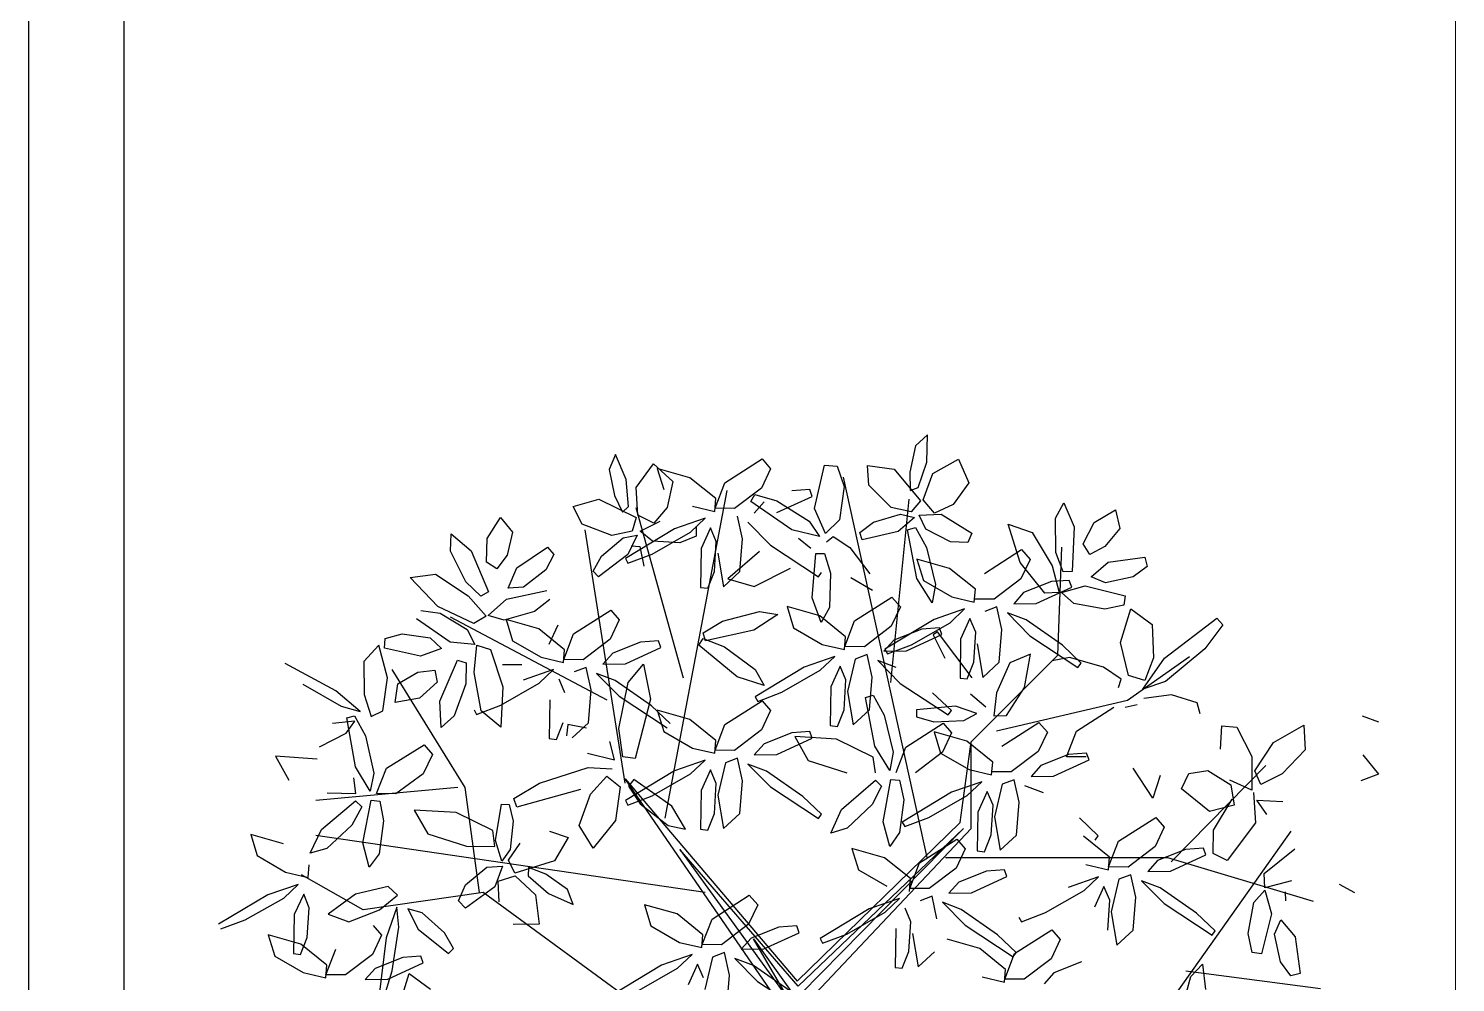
# Model space of a CAD drawing. Header units: inches. Extents: x 20.1 to 40.1, y 20 to 50.
# Drawn here: x 20.107 to 23.107, y 29.937 to 31.942 of the extents above; entities that cross this region are included whole.
import ezdxf

# ---------------------------------------------------------------- set-up
doc = ezdxf.new("R2010")
doc.units = ezdxf.units.IN
doc.header["$LTSCALE"] = 0.85
doc.header["$MEASUREMENT"] = 0

msp = doc.modelspace()

# ---------------------------------------------------------------- linework, layer by layer
at = {"lineweight": 30}
for p, q in [((20.1074, 32.0283), (20.1074, 20.0283)), ((20.3074, 32.0283), (20.3074, 20.2283))]:
    msp.add_line(p, q, dxfattribs=at)
at = {"lineweight": 9}
msp.add_line((23.1074, 28.3283), (23.1074, 32.0283), dxfattribs=at)
at = {"color": 62}
for p, q in [((21.9972, 31.0879), (21.9722, 31.0648)), ((21.996, 31.0307), (21.9972, 31.0879)), ((21.9722, 31.0648), (21.9604, 31.0099)), ((21.6499, 31.0375), (21.6676, 31.017)), ((21.7597, 30.9336), (21.7805, 31.0242)), ((21.7805, 31.0242), (21.8075, 31.022)), ((21.8075, 31.022), (21.8224, 30.9795)), ((21.8737, 30.9824), (21.8712, 31.024)), ((21.8712, 31.024), (21.927, 31.0162)), ((21.9778, 30.9772), (21.996, 31.0307)), ((22.0086, 31.0067), (22.0624, 31.0371)), ((22.0624, 31.0371), (22.0841, 30.9873)), ((21.6676, 31.017), (21.6484, 30.9764)), ((21.927, 31.0162), (21.9828, 30.9492)), ((21.9604, 31.0099), (21.961, 30.9711)), ((21.9885, 30.9519), (22.0086, 31.0067)), ((21.6346, 30.963), (21.6805, 30.9496)), ((21.7501, 30.973), (21.7124, 30.9704)), ((21.7551, 30.9588), (21.7501, 30.973)), ((21.8224, 30.9795), (21.8121, 30.9092)), ((21.9209, 30.9357), (21.8737, 30.9824)), ((21.961, 30.9711), (21.9778, 30.9772)), ((22.0841, 30.9873), (22.0513, 30.9417)), ((21.7118, 30.8888), (21.6261, 30.9482)), ((21.6805, 30.9496), (21.7485, 30.9069)), ((21.6807, 30.9246), (21.7551, 30.9588)), ((21.7826, 30.8807), (21.7597, 30.9336)), ((21.9633, 30.9262), (21.9209, 30.9357)), ((21.9828, 30.9492), (21.9633, 30.9262)), ((22.0123, 30.9232), (21.9885, 30.9519)), ((22.0513, 30.9417), (22.0123, 30.9232)), ((22.2667, 30.9131), (22.2841, 30.9454)), ((22.2841, 30.9454), (22.3059, 30.8948)), ((22.3478, 30.9036), (22.3925, 30.9304)), ((22.3925, 30.9304), (22.4015, 30.8914)), ((21.6199, 30.9045), (21.6674, 30.8564)), ((21.7485, 30.9069), (21.7701, 30.8747)), ((21.8121, 30.9092), (21.7826, 30.8807)), ((21.8548, 30.8829), (21.8838, 30.9043)), ((21.8838, 30.9043), (21.9407, 30.9212)), ((21.9703, 30.9144), (21.9354, 30.8853)), ((21.9407, 30.9212), (21.9703, 30.9144)), ((21.9795, 30.9194), (22.0261, 30.9217)), ((21.994, 30.8899), (21.9795, 30.9194)), ((22.0261, 30.9217), (22.0908, 30.8815)), ((22.1923, 30.8201), (22.1668, 30.9006)), ((22.1668, 30.9006), (22.2174, 30.8832)), ((22.2674, 30.8409), (22.2667, 30.9131)), ((22.3248, 30.8589), (22.3478, 30.9036)), ((21.7701, 30.8747), (21.7118, 30.8888)), ((21.7523, 30.8496), (21.7258, 30.8701)), ((21.785, 30.863), (21.7988, 30.8745)), ((21.7988, 30.8745), (21.834, 30.8512)), ((21.8601, 30.8677), (21.8548, 30.8829)), ((21.9354, 30.8853), (21.8601, 30.8677)), ((21.9556, 30.8887), (21.9721, 30.8933)), ((21.9752, 30.7863), (21.9556, 30.8887)), ((21.9721, 30.8933), (21.9955, 30.8515)), ((22.0456, 30.863), (21.994, 30.8899)), ((22.0908, 30.8815), (22.0822, 30.8622)), ((22.2174, 30.8832), (22.2594, 30.8125)), ((22.3059, 30.8948), (22.3014, 30.8009)), ((22.4015, 30.8914), (22.3703, 30.8535)), ((21.6674, 30.8564), (21.7683, 30.79)), ((21.834, 30.8512), (21.8764, 30.7957)), ((21.9955, 30.8515), (22.014, 30.7735)), ((22.0822, 30.8622), (22.0456, 30.863)), ((22.117, 30.7968), (22.1953, 30.8469)), ((22.1953, 30.8469), (22.213, 30.8264)), ((22.2824, 30.7999), (22.2674, 30.8409)), ((22.3384, 30.837), (22.3248, 30.8589)), ((22.3703, 30.8535), (22.3384, 30.837)), ((21.7551, 30.7453), (21.7629, 30.8389)), ((21.7629, 30.8389), (21.781, 30.8391)), ((21.781, 30.8391), (21.7936, 30.7975)), ((22.0434, 30.8075), (21.9748, 30.8269)), ((21.9748, 30.8269), (21.9886, 30.7823)), ((22.213, 30.8264), (22.1939, 30.7857)), ((22.3414, 30.79), (22.3772, 30.8205)), ((22.3772, 30.8205), (22.454, 30.831)), ((22.4593, 30.8116), (22.4296, 30.7896)), ((22.454, 30.831), (22.4593, 30.8116)), ((21.6331, 30.7695), (21.7091, 30.8081)), ((21.7683, 30.79), (21.7748, 30.799)), ((21.7936, 30.7975), (21.7915, 30.7254)), ((21.8819, 30.7609), (21.836, 30.7878)), ((22.0069, 30.7353), (21.9752, 30.7863)), ((21.9886, 30.7823), (22.0485, 30.7477)), ((22.3014, 30.8009), (22.2824, 30.7999)), ((22.014, 30.7735), (22.0069, 30.7353)), ((21.7707, 30.7076), (21.702, 30.7271)), ((21.702, 30.7271), (21.7159, 30.6825)), ((21.7738, 30.6938), (21.7551, 30.7453)), ((21.7915, 30.7254), (21.7738, 30.6938)), ((21.8442, 30.697), (21.9226, 30.747)), ((21.9403, 30.7265), (21.9212, 30.6859)), ((21.9226, 30.747), (21.9403, 30.7265)), ((22.075, 30.7222), (22.0111, 30.7)), ((22.0447, 30.6932), (22.075, 30.7222)), ((21.6825, 30.7109), (21.6325, 30.6778)), ((21.6442, 30.717), (21.6825, 30.7109)), ((21.8253, 30.6638), (21.7707, 30.7076)), ((21.8235, 30.6432), (21.8442, 30.697)), ((22.0111, 30.7), (21.9078, 30.6375)), ((21.9639, 30.6471), (22.0447, 30.6932)), ((21.7159, 30.6825), (21.7758, 30.6478)), ((21.8231, 30.6368), (21.8253, 30.6638)), ((21.9212, 30.6859), (21.8646, 30.6429)), ((21.9851, 30.6799), (21.9267, 30.6566)), ((21.9534, 30.6341), (22.0278, 30.6683)), ((22.0228, 30.6825), (21.9851, 30.6799)), ((22.0182, 30.6739), (22.0091, 30.6676)), ((22.0091, 30.6676), (22.0337, 30.6191)), ((22.0278, 30.6683), (22.0228, 30.6825)), ((21.7758, 30.6478), (21.8231, 30.6368)), ((21.8646, 30.6429), (21.8235, 30.6432)), ((21.9267, 30.6566), (21.9059, 30.6333)), ((21.9059, 30.6333), (21.9534, 30.6341)), ((21.9078, 30.6375), (21.913, 30.6278)), ((21.913, 30.6278), (21.9639, 30.6471)), ((22.0669, 30.6586), (22.0658, 30.5768)), ((21.7384, 30.6001), (21.6351, 30.5376)), ((21.8023, 30.6223), (21.7384, 30.6001)), ((21.772, 30.5933), (21.8023, 30.6223)), ((21.8139, 30.602), (21.7942, 30.5588)), ((21.826, 30.5733), (21.8139, 30.602)), ((21.8453, 30.617), (21.8292, 30.5489)), ((21.8705, 30.6267), (21.8453, 30.617)), ((21.881, 30.5792), (21.8705, 30.6267)), ((21.9318, 30.5992), (21.8926, 30.614)), ((21.8926, 30.614), (21.9401, 30.5659)), ((21.6912, 30.5472), (21.772, 30.5933)), ((21.8219, 30.5105), (21.826, 30.5733)), ((21.8755, 30.5102), (21.881, 30.5792)), ((22.0658, 30.5768), (22.0807, 30.5752)), ((21.6403, 30.528), (21.6912, 30.5472)), ((21.7942, 30.5588), (21.793, 30.477)), ((21.8292, 30.5489), (21.8412, 30.4785)), ((21.8668, 30.5363), (21.8832, 30.5408)), ((21.8832, 30.5408), (21.9066, 30.499)), ((21.9401, 30.5659), (22.041, 30.4995)), ((22.0475, 30.5085), (22.0082, 30.5461)), ((21.6499, 30.5291), (21.6676, 30.5087)), ((21.808, 30.4754), (21.8219, 30.5105)), ((21.8412, 30.4785), (21.8755, 30.5102)), ((21.8863, 30.4338), (21.8668, 30.5363)), ((22.056, 30.5179), (21.9745, 30.5104)), ((21.9745, 30.5104), (21.9745, 30.4953)), ((21.6676, 30.5087), (21.6484, 30.468)), ((21.9066, 30.499), (21.9252, 30.421)), ((21.9519, 30.4321), (22.0303, 30.4822)), ((21.9745, 30.4953), (22.0109, 30.4852)), ((22.0109, 30.4852), (22.0737, 30.4877)), ((22.0303, 30.4822), (22.048, 30.4617)), ((22.041, 30.4995), (22.0475, 30.5085)), ((21.7124, 30.462), (21.654, 30.4387)), ((21.6807, 30.4162), (21.7551, 30.4504)), ((21.7501, 30.4646), (21.7124, 30.462)), ((21.806, 30.4489), (21.7181, 30.454)), ((21.7181, 30.454), (21.7466, 30.4038)), ((21.7551, 30.4504), (21.7501, 30.4646)), ((21.793, 30.477), (21.808, 30.4754)), ((22.0798, 30.4444), (22.0111, 30.4638)), ((22.0111, 30.4638), (22.0249, 30.4192)), ((22.048, 30.4617), (22.0288, 30.4211)), ((21.8833, 30.4107), (21.806, 30.4489)), ((21.9181, 30.3829), (21.8863, 30.4338)), ((21.9252, 30.421), (21.9181, 30.3829)), ((21.9312, 30.3784), (21.9519, 30.4321)), ((22.0288, 30.4211), (21.9722, 30.3781)), ((21.6332, 30.4155), (21.6807, 30.4162)), ((21.7466, 30.4038), (21.8279, 30.3781)), ((21.8878, 30.3775), (21.8833, 30.4107)), ((21.8167, 30.3011), (21.8879, 30.3624)), ((21.8879, 30.3624), (21.9009, 30.3499)), ((21.9042, 30.2746), (21.9205, 30.3641)), ((21.9205, 30.3641), (21.9385, 30.3626)), ((21.9385, 30.3626), (21.9473, 30.3213)), ((21.5215, 30.3409), (21.5203, 30.2591)), ((21.5565, 30.331), (21.5685, 30.2606)), ((21.6674, 30.3481), (21.7683, 30.2817)), ((21.9009, 30.3499), (21.8808, 30.3113)), ((22.0475, 30.3369), (21.9441, 30.2744)), ((22.0003, 30.284), (22.0811, 30.3301)), ((21.794, 30.2512), (21.8167, 30.3011)), ((21.8808, 30.3113), (21.8287, 30.2614)), ((21.9473, 30.3213), (21.9386, 30.2521)), ((21.5353, 30.2575), (21.5492, 30.2926)), ((21.5685, 30.2606), (21.6028, 30.2923)), ((21.7683, 30.2817), (21.7748, 30.2906)), ((21.9181, 30.2233), (21.9042, 30.2746)), ((21.9441, 30.2744), (21.9494, 30.2647)), ((21.9494, 30.2647), (22.0003, 30.284)), ((21.5203, 30.2591), (21.5353, 30.2575)), ((21.8287, 30.2614), (21.794, 30.2512)), ((21.9386, 30.2521), (21.9181, 30.2233)), ((21.9071, 30.1993), (21.8384, 30.2187)), ((21.8384, 30.2187), (21.8522, 30.1741)), ((21.9806, 30.1886), (22.0589, 30.2387)), ((22.0767, 30.2182), (22.0575, 30.1775)), ((22.0589, 30.2387), (22.0767, 30.2182)), ((21.9617, 30.1554), (21.9071, 30.1993)), ((21.9599, 30.1348), (21.9806, 30.1886)), ((21.8522, 30.1741), (21.9121, 30.1395)), ((21.9595, 30.1285), (21.9617, 30.1554)), ((22.0575, 30.1775), (22.0009, 30.1345)), ((21.5443, 30.0706), (21.6226, 30.1206)), ((21.6226, 30.1206), (21.6403, 30.1002)), ((22.0009, 30.1345), (21.9599, 30.1348)), ((22.063, 30.1483), (22.0423, 30.125)), ((21.6403, 30.1002), (21.6212, 30.0595)), ((21.8747, 30.0918), (21.7714, 30.0293)), ((21.9386, 30.114), (21.8747, 30.0918)), ((21.9084, 30.085), (21.9386, 30.114)), ((21.9624, 30.0649), (21.9503, 30.0937)), ((22.0069, 30.1183), (21.9816, 30.1086)), ((22.0173, 30.0708), (22.0069, 30.1183)), ((22.0681, 30.0909), (22.0289, 30.1057)), ((22.0289, 30.1057), (22.0765, 30.0576)), ((21.5253, 30.0374), (21.4707, 30.0813)), ((21.5235, 30.0168), (21.5443, 30.0706)), ((21.8276, 30.0389), (21.9084, 30.085)), ((21.5232, 30.0104), (21.5253, 30.0374)), ((21.6212, 30.0595), (21.5646, 30.0165)), ((21.6267, 30.0302), (21.6059, 30.0069)), ((21.6851, 30.0535), (21.6267, 30.0302)), ((21.6535, 30.0077), (21.7278, 30.0419)), ((21.7228, 30.0561), (21.6851, 30.0535)), ((21.7278, 30.0419), (21.7228, 30.0561)), ((21.7767, 30.0196), (21.8276, 30.0389)), ((21.4758, 30.0215), (21.5232, 30.0104)), ((21.5646, 30.0165), (21.5235, 30.0168)), ((21.5706, 30.0003), (21.5453, 29.9906)), ((21.581, 29.9528), (21.5706, 30.0003)), ((21.6059, 30.0069), (21.6535, 30.0077)), ((21.7714, 30.0293), (21.7767, 30.0196)), ((21.5023, 29.996), (21.4384, 29.9737)), ((21.472, 29.967), (21.5023, 29.996)), ((21.514, 29.9756), (21.4942, 29.9324)), ((21.5261, 29.9469), (21.514, 29.9756)), ((21.5453, 29.9906), (21.5292, 29.9225)), ((21.6318, 29.9728), (21.5926, 29.9877)), ((21.5926, 29.9877), (21.6402, 29.9396)), ((21.7082, 29.9197), (21.6318, 29.9728)), ((21.5755, 29.8838), (21.581, 29.9528)), ((21.6402, 29.9396), (21.741, 29.8732))]:
    msp.add_line(p, q, dxfattribs=at)
at = {"color": 60}
for p, q in [((21.3413, 31.0468), (21.3278, 31.0155)), ((21.3635, 30.9941), (21.3413, 31.0468)), ((21.3848, 30.9773), (21.4215, 31.027)), ((21.4215, 31.027), (21.4616, 30.9902)), ((21.5715, 30.9874), (21.6499, 31.0375)), ((21.3278, 31.0155), (21.3394, 30.9606)), ((21.3686, 30.9378), (21.3635, 30.9941)), ((21.498, 30.9981), (21.4293, 31.0176)), ((21.4293, 31.0176), (21.4432, 30.973)), ((21.4616, 30.9902), (21.4502, 30.9353)), ((21.5526, 30.9543), (21.498, 30.9981)), ((21.3394, 30.9606), (21.3558, 30.9255)), ((21.3887, 30.9191), (21.3848, 30.9773)), ((21.5508, 30.9337), (21.5715, 30.9874)), ((21.6484, 30.9764), (21.5919, 30.9334)), ((21.6261, 30.9482), (21.6346, 30.963)), ((21.2522, 30.9373), (21.3063, 30.9528)), ((21.2714, 30.9003), (21.2522, 30.9373)), ((21.3063, 30.9528), (21.3846, 30.9143)), ((21.3558, 30.9255), (21.3686, 30.9378)), ((21.4502, 30.9353), (21.4221, 30.9025)), ((21.5031, 30.9383), (21.5504, 30.9273)), ((21.5504, 30.9273), (21.5526, 30.9543)), ((21.5919, 30.9334), (21.5508, 30.9337)), ((21.654, 30.9471), (21.6332, 30.9238)), ((21.0714, 30.8706), (21.0999, 30.9143)), ((21.0999, 30.9143), (21.125, 30.8833)), ((21.3336, 30.8768), (21.2714, 30.9003)), ((21.3846, 30.9143), (21.3761, 30.8854)), ((21.4221, 30.9025), (21.3887, 30.9191)), ((21.3936, 30.8857), (21.4353, 30.9068)), ((21.5296, 30.9128), (21.4657, 30.8906)), ((21.4993, 30.8838), (21.5296, 30.9128)), ((21.6083, 30.8697), (21.5978, 30.9171)), ((20.9944, 30.8437), (20.9958, 30.8803)), ((20.9958, 30.8803), (21.0376, 30.8444)), ((21.0703, 30.8204), (21.0714, 30.8706)), ((21.125, 30.8833), (21.1136, 30.8355)), ((21.3123, 30.833), (21.3575, 30.8715)), ((21.3761, 30.8854), (21.3336, 30.8768)), ((21.3575, 30.8715), (21.3873, 30.8774)), ((21.4657, 30.8906), (21.3623, 30.8281)), ((21.3873, 30.8774), (21.3672, 30.8366)), ((21.4189, 30.8646), (21.3936, 30.8857)), ((21.4185, 30.8377), (21.4993, 30.8838)), ((21.5107, 30.8753), (21.477, 30.8611)), ((21.5107, 30.8963), (21.5107, 30.8753)), ((21.5412, 30.8925), (21.5215, 30.8493)), ((21.5533, 30.8638), (21.5412, 30.8925)), ((21.0266, 30.7791), (20.9944, 30.8437)), ((21.0376, 30.8444), (21.0747, 30.758)), ((21.1343, 30.8089), (21.1987, 30.852)), ((21.1987, 30.852), (21.2119, 30.8369)), ((21.3743, 30.8548), (21.3923, 30.8533)), ((21.3923, 30.8533), (21.4011, 30.812)), ((21.477, 30.8611), (21.4189, 30.8646)), ((21.5215, 30.8493), (21.5203, 30.7675)), ((21.5492, 30.801), (21.5533, 30.8638)), ((21.6438, 30.8433), (21.5776, 30.7853)), ((21.6028, 30.8007), (21.6083, 30.8697)), ((21.0922, 30.8067), (21.0703, 30.8204)), ((21.1136, 30.8355), (21.0922, 30.8067)), ((21.2119, 30.8369), (21.1949, 30.8041)), ((21.2946, 30.8016), (21.3123, 30.833)), ((21.3672, 30.8366), (21.3056, 30.7899)), ((21.3623, 30.8281), (21.3676, 30.8185)), ((21.3676, 30.8185), (21.4185, 30.8377)), ((21.5565, 30.8394), (21.5685, 30.769)), ((20.91, 30.7886), (20.9631, 30.7952)), ((20.9682, 30.7274), (20.91, 30.7886)), ((20.9631, 30.7952), (21.0319, 30.7501)), ((21.1155, 30.7658), (21.1343, 30.8089)), ((21.1949, 30.8041), (21.1481, 30.7677)), ((21.3056, 30.7899), (21.2946, 30.8016)), ((21.5353, 30.7659), (21.5492, 30.801)), ((21.5685, 30.769), (21.6028, 30.8007)), ((21.5776, 30.7853), (21.6331, 30.7695)), ((21.0581, 30.7488), (21.0266, 30.7791)), ((21.0319, 30.7501), (21.0696, 30.7068)), ((21.0747, 30.758), (21.0581, 30.7488)), ((21.1124, 30.7429), (21.1971, 30.7608)), ((21.1481, 30.7677), (21.1155, 30.7658)), ((21.5203, 30.7675), (21.5353, 30.7659)), ((21.0433, 30.692), (20.9682, 30.7274)), ((21.0737, 30.7087), (21.1124, 30.7429)), ((21.2034, 30.7418), (21.1713, 30.7168)), ((20.9941, 30.6523), (20.9228, 30.7014)), ((20.9322, 30.7192), (20.9725, 30.7131)), ((20.9725, 30.7131), (21.0294, 30.679)), ((21.0696, 30.7068), (21.0433, 30.692)), ((21.1074, 30.6989), (21.0737, 30.7087)), ((21.1713, 30.7168), (21.1074, 30.6989)), ((21.1799, 30.6804), (21.1112, 30.6998)), ((21.1112, 30.6998), (21.125, 30.6552)), ((21.2534, 30.6697), (21.3317, 30.7198)), ((21.3494, 30.6993), (21.3303, 30.6586)), ((21.3317, 30.7198), (21.3494, 30.6993)), ((21.5256, 30.6717), (21.5667, 30.6963)), ((21.5667, 30.6963), (21.6442, 30.717)), ((20.8574, 30.6599), (20.8929, 30.6701)), ((20.8929, 30.6701), (20.9515, 30.6612)), ((20.9515, 30.6612), (20.9753, 30.6388)), ((21.0294, 30.679), (21.0455, 30.6477)), ((21.2344, 30.6366), (21.1799, 30.6804)), ((21.2204, 30.6882), (21.2012, 30.6475)), ((21.2327, 30.6159), (21.2534, 30.6697)), ((21.5305, 30.6555), (21.5256, 30.6717)), ((21.6325, 30.6778), (21.5305, 30.6555)), ((20.8439, 30.6464), (20.8126, 30.6117)), ((20.8622, 30.5774), (20.8439, 30.6464)), ((20.8555, 30.6399), (20.8574, 30.6599)), ((20.9311, 30.6228), (20.8555, 30.6399)), ((20.9753, 30.6388), (20.9311, 30.6228)), ((21.0455, 30.6477), (20.9941, 30.6523)), ((21.0443, 30.589), (21.0498, 30.6461)), ((21.0498, 30.6461), (21.0785, 30.6372)), ((21.0785, 30.6372), (21.1045, 30.5584)), ((21.125, 30.6552), (21.1849, 30.6206)), ((21.2323, 30.6096), (21.2344, 30.6366)), ((21.3303, 30.6586), (21.2737, 30.6156)), ((21.3942, 30.6527), (21.3358, 30.6294)), ((21.3626, 30.6069), (21.4369, 30.641)), ((21.4319, 30.6552), (21.3942, 30.6527)), ((21.4369, 30.641), (21.4319, 30.6552)), ((21.5163, 30.646), (21.526, 30.66)), ((21.597, 30.5798), (21.5163, 30.646)), ((21.526, 30.66), (21.5707, 30.6429)), ((21.5707, 30.6429), (21.635, 30.5949)), ((20.7532, 30.5503), (20.6468, 30.6074)), ((20.8126, 30.6117), (20.8133, 30.5425)), ((20.9719, 30.5282), (21.009, 30.6146)), ((21.009, 30.6146), (21.0272, 30.6089)), ((21.0272, 30.6089), (21.0269, 30.5651)), ((21.1446, 30.6045), (21.1036, 30.6048)), ((21.1849, 30.6206), (21.2323, 30.6096)), ((21.2737, 30.6156), (21.2327, 30.6159)), ((21.3358, 30.6294), (21.3151, 30.6061)), ((21.3151, 30.6061), (21.3626, 30.6069)), ((21.3677, 30.5678), (21.4, 30.6064)), ((21.4, 30.6064), (21.415, 30.5324)), ((20.8523, 30.5081), (20.8622, 30.5774)), ((20.8835, 30.5649), (20.926, 30.5895)), ((20.926, 30.5895), (20.9617, 30.5937)), ((20.9617, 30.5937), (20.9668, 30.5685)), ((21.0588, 30.508), (21.0443, 30.589)), ((21.2114, 30.5951), (21.1475, 30.5729)), ((21.1812, 30.5661), (21.2114, 30.5951)), ((21.2352, 30.546), (21.2231, 30.5748)), ((21.2797, 30.5994), (21.2544, 30.5898)), ((21.2901, 30.5519), (21.2797, 30.5994)), ((21.3409, 30.572), (21.3017, 30.5868)), ((21.3017, 30.5868), (21.3493, 30.5387)), ((21.4173, 30.5189), (21.3409, 30.572)), ((21.6539, 30.5611), (21.597, 30.5798)), ((21.635, 30.5949), (21.6539, 30.5611)), ((20.6837, 30.5639), (20.7645, 30.518)), ((20.8049, 30.5067), (20.7532, 30.5503)), ((20.8133, 30.5425), (20.828, 30.4962)), ((20.8783, 30.5253), (20.8835, 30.5649)), ((20.9668, 30.5685), (20.9296, 30.5347)), ((21.0269, 30.5651), (21.0021, 30.4974)), ((21.1045, 30.5584), (21.1002, 30.474)), ((21.1004, 30.52), (21.1812, 30.5661)), ((21.2846, 30.483), (21.2901, 30.5519)), ((21.3484, 30.4708), (21.3677, 30.5678)), ((20.7645, 30.518), (20.8049, 30.5067)), ((20.9296, 30.5347), (20.8783, 30.5253)), ((20.9746, 30.4732), (20.9719, 30.5282)), ((21.0442, 30.5104), (21.0495, 30.5007)), ((21.0495, 30.5007), (21.1004, 30.52)), ((21.2033, 30.5315), (21.2022, 30.4497)), ((21.3493, 30.5387), (21.4501, 30.4723)), ((21.415, 30.5324), (21.3829, 30.4076)), ((21.4566, 30.4812), (21.4173, 30.5189)), ((21.5715, 30.4791), (21.6499, 30.5291)), ((21.6351, 30.5376), (21.6403, 30.528)), ((20.7934, 30.4863), (20.7461, 30.4812)), ((20.7748, 30.4613), (20.7934, 30.4863)), ((20.7765, 30.4931), (20.793, 30.4974)), ((20.7946, 30.3904), (20.7765, 30.4931)), ((20.793, 30.4974), (20.8158, 30.4553)), ((20.828, 30.4962), (20.8523, 30.5081)), ((21.0021, 30.4974), (20.9746, 30.4732)), ((21.1002, 30.474), (21.0588, 30.508)), ((21.2172, 30.4481), (21.2311, 30.4833)), ((21.2503, 30.4513), (21.2846, 30.483)), ((21.498, 30.4898), (21.4293, 30.5092)), ((21.4293, 30.5092), (21.4432, 30.4646)), ((21.5526, 30.4459), (21.498, 30.4898)), ((20.7188, 30.4328), (20.7748, 30.4613)), ((20.8158, 30.4553), (20.8333, 30.377)), ((21.2415, 30.4794), (21.2387, 30.4556)), ((21.2806, 30.4718), (21.2415, 30.4794)), ((21.3571, 30.4116), (21.3484, 30.4708)), ((21.4432, 30.4646), (21.5031, 30.43)), ((21.5508, 30.4253), (21.5715, 30.4791)), ((21.6484, 30.468), (21.5919, 30.425)), ((20.8601, 30.3878), (20.9391, 30.4368)), ((20.9391, 30.4368), (20.9566, 30.4161)), ((21.2022, 30.4497), (21.2172, 30.4481)), ((21.3393, 30.4053), (21.3294, 30.444)), ((21.5031, 30.43), (21.5504, 30.419)), ((21.5504, 30.419), (21.5526, 30.4459)), ((21.5919, 30.425), (21.5508, 30.4253)), ((21.654, 30.4387), (21.6332, 30.4155)), ((20.7144, 30.4066), (20.6267, 30.4129)), ((20.6267, 30.4129), (20.6544, 30.3624)), ((20.8256, 30.339), (20.7946, 30.3904)), ((20.9566, 30.4161), (20.9369, 30.3757)), ((21.2827, 30.4194), (21.3393, 30.4053)), ((21.3829, 30.4076), (21.3571, 30.4116)), ((21.5296, 30.4045), (21.4657, 30.3822)), ((21.4993, 30.3755), (21.5296, 30.4045)), ((21.5726, 30.3991), (21.5565, 30.331)), ((21.5978, 30.4088), (21.5726, 30.3991)), ((21.6083, 30.3613), (21.5978, 30.4088)), ((21.6591, 30.3813), (21.6199, 30.3962)), ((21.6199, 30.3962), (21.6674, 30.3481)), ((20.7953, 30.3341), (20.7912, 30.3673)), ((20.8333, 30.377), (20.8256, 30.339)), ((20.8387, 30.3343), (20.8601, 30.3878)), ((20.9369, 30.3757), (20.8797, 30.3335)), ((21.1819, 30.3564), (21.2839, 30.3887)), ((21.2839, 30.3887), (21.3341, 30.3861)), ((21.2891, 30.3333), (21.3235, 30.371)), ((21.3235, 30.371), (21.3512, 30.3485)), ((21.4657, 30.3822), (21.3623, 30.3198)), ((21.3802, 30.3636), (21.3685, 30.3499)), ((21.4595, 30.308), (21.3802, 30.3636)), ((21.4185, 30.3294), (21.4993, 30.3755)), ((21.5412, 30.3841), (21.5215, 30.3409)), ((21.5533, 30.3554), (21.5412, 30.3841)), ((21.6028, 30.2923), (21.6083, 30.3613)), ((21.7355, 30.3282), (21.6591, 30.3813)), ((20.7354, 30.3355), (20.7953, 30.3341)), ((20.8797, 30.3335), (20.8387, 30.3343)), ((21.1275, 30.3238), (21.1819, 30.3564)), ((21.268, 30.3427), (21.1338, 30.3058)), ((21.2652, 30.2673), (21.2891, 30.3333)), ((21.3512, 30.3485), (21.3411, 30.2775)), ((21.3685, 30.3499), (21.3935, 30.3127)), ((21.5492, 30.2926), (21.5533, 30.3554)), ((20.7231, 30.2586), (20.7951, 30.319)), ((20.808, 30.3063), (20.7873, 30.268)), ((20.7951, 30.319), (20.808, 30.3063)), ((20.8102, 30.231), (20.8277, 30.3202)), ((20.8277, 30.3202), (20.8457, 30.3185)), ((20.8457, 30.3185), (20.8539, 30.2771)), ((21.0891, 30.2357), (21.1018, 30.312)), ((21.1018, 30.312), (21.1178, 30.311)), ((21.1178, 30.311), (21.1265, 30.276)), ((21.1338, 30.3058), (21.1275, 30.3238)), ((21.3623, 30.3198), (21.3676, 30.3101)), ((21.3676, 30.3101), (21.4185, 30.3294)), ((21.3935, 30.3127), (21.4521, 30.2668)), ((21.4885, 30.2596), (21.4595, 30.308)), ((21.7748, 30.2906), (21.7355, 30.3282)), ((20.8539, 30.2771), (20.8443, 30.2079)), ((21.0061, 30.2946), (20.9183, 30.2997)), ((20.9183, 30.2997), (20.9468, 30.2495)), ((21.0834, 30.2563), (21.0061, 30.2946)), ((21.1265, 30.276), (21.1202, 30.217)), ((21.3411, 30.2775), (21.2945, 30.2197)), ((20.6431, 30.2287), (20.5746, 30.2485)), ((20.5746, 30.2485), (20.5881, 30.2039)), ((20.6997, 30.2091), (20.7231, 30.2586)), ((20.7873, 30.268), (20.7346, 30.2188)), ((20.9468, 30.2495), (21.028, 30.2238)), ((21.088, 30.2232), (21.0834, 30.2563)), ((21.2025, 30.2554), (21.2419, 30.2417)), ((21.2419, 30.2417), (21.2133, 30.1932)), ((21.2945, 30.2197), (21.2652, 30.2673)), ((21.4521, 30.2668), (21.4885, 30.2596)), ((20.7346, 30.2188), (20.6997, 30.2091)), ((20.8235, 30.1795), (20.8102, 30.231)), ((21.028, 30.2238), (21.088, 30.2232)), ((21.1026, 30.1922), (21.0891, 30.2357)), ((21.1202, 30.217), (21.1026, 30.1922)), ((21.1162, 30.1941), (21.1412, 30.2297)), ((20.5881, 30.2039), (20.6479, 30.1689)), ((20.6952, 30.1577), (20.6975, 30.1846)), ((20.8443, 30.2079), (20.8235, 30.1795)), ((21.0709, 30.1798), (21.1037, 30.1819)), ((21.1037, 30.1819), (21.0879, 30.1379)), ((21.13, 30.1673), (21.1162, 30.1941)), ((21.2133, 30.1932), (21.13, 30.1673)), ((20.6479, 30.1689), (20.6952, 30.1577)), ((21.0262, 30.1424), (21.0709, 30.1798)), ((21.0947, 30.1501), (21.1303, 30.161)), ((21.0967, 30.107), (21.0947, 30.1501)), ((21.1303, 30.161), (21.1731, 30.1215)), ((21.1586, 30.1791), (21.1577, 30.1613)), ((21.1577, 30.1613), (21.2002, 30.1239)), ((21.1946, 30.1648), (21.1586, 30.1791)), ((21.2408, 30.1328), (21.1946, 30.1648)), ((20.6102, 30.1214), (20.5066, 30.0595)), ((20.6742, 30.1433), (20.6102, 30.1214)), ((20.6438, 30.1144), (20.6742, 30.1433)), ((20.6858, 30.1229), (20.6658, 30.0798)), ((20.6977, 30.0941), (20.6858, 30.1229)), ((20.795, 30.1231), (20.7372, 30.0811)), ((20.8632, 30.1389), (20.795, 30.1231)), ((20.8451, 30.0901), (20.883, 30.1205)), ((20.883, 30.1205), (20.8632, 30.1389)), ((21.0115, 30.1089), (21.0262, 30.1424)), ((21.0879, 30.1379), (21.026, 30.0936)), ((21.1731, 30.1215), (21.1807, 30.0601)), ((21.2002, 30.1239), (21.2525, 30.1009)), ((21.2525, 30.1009), (21.2408, 30.1328)), ((20.5628, 30.0688), (20.6438, 30.1144)), ((20.6933, 30.0314), (20.6977, 30.0941)), ((20.7809, 30.0644), (20.8451, 30.0901)), ((20.8815, 30.0952), (20.8595, 30.0312)), ((20.8856, 30.0534), (20.8815, 30.0952)), ((20.9348, 30.0835), (20.9047, 30.0918)), ((20.9047, 30.0918), (20.9265, 30.0495)), ((21.026, 30.0936), (21.0115, 30.1089)), ((21.4707, 30.0813), (21.4021, 30.1007)), ((21.4021, 30.1007), (21.4159, 30.0561)), ((20.5118, 30.0498), (20.5628, 30.0688)), ((20.6658, 30.0798), (20.6642, 29.9979)), ((20.7372, 30.0811), (20.7809, 30.0644)), ((20.9816, 30.0415), (20.9348, 30.0835)), ((21.1807, 30.0601), (21.1263, 30.0592)), ((20.6799, 30.0177), (20.6112, 30.0372)), ((20.6112, 30.0372), (20.6251, 29.9925)), ((20.6792, 29.9963), (20.6933, 30.0314)), ((20.8495, 30.0366), (20.8303, 29.9959)), ((20.8317, 30.0571), (20.8495, 30.0366)), ((20.8595, 30.0312), (20.8448, 29.9113)), ((20.8719, 29.9614), (20.8856, 30.0534)), ((20.9265, 30.0495), (20.9901, 29.9981)), ((21.0006, 30.0089), (20.9816, 30.0415)), ((21.4159, 30.0561), (21.4758, 30.0215)), ((20.7345, 29.9739), (20.6799, 30.0177)), ((20.7327, 29.9532), (20.7534, 30.007)), ((20.9901, 29.9981), (21.0006, 30.0089)), ((20.6251, 29.9925), (20.685, 29.9579)), ((20.6642, 29.9979), (20.6792, 29.9963)), ((20.7323, 29.9469), (20.7345, 29.9739)), ((20.8303, 29.9959), (20.7737, 29.953)), ((20.8943, 29.99), (20.8359, 29.9667)), ((20.8626, 29.9442), (20.937, 29.9783)), ((20.932, 29.9926), (20.8943, 29.99)), ((20.937, 29.9783), (20.932, 29.9926)), ((21.4384, 29.9737), (21.3351, 29.9113)), ((20.685, 29.9579), (20.7323, 29.9469)), ((20.7737, 29.953), (20.7327, 29.9532)), ((20.8359, 29.9667), (20.8151, 29.9434)), ((20.8151, 29.9434), (20.8626, 29.9442)), ((20.8557, 29.9095), (20.8719, 29.9614)), ((20.886, 29.8852), (20.9077, 29.9562)), ((20.9077, 29.9562), (20.9526, 29.923)), ((21.3912, 29.9209), (21.472, 29.967))]:
    msp.add_line(p, q, dxfattribs=at)
at = {"color": 44}
for p, q in [((21.997, 30.2001), (21.821, 30.999)), ((21.4461, 30.2827), (21.5762, 30.9714)), ((21.4843, 30.5766), (21.3849, 30.9347)), ((21.9205, 30.5674), (21.9587, 30.953)), ((21.3619, 30.3562), (21.2777, 30.8888)), ((22.2715, 30.6249), (22.2801, 30.852)), ((21.3236, 30.5307), (20.9946, 30.7051)), ((22.0895, 30.4429), (22.2715, 30.6249)), ((21.0252, 30.347), (20.8722, 30.5949)), ((22.1424, 30.4664), (22.4179, 30.5307)), ((22.0659, 30.2736), (22.0895, 30.4429)), ((22.0895, 30.2608), (22.0895, 30.4429)), ((22.5097, 30.1909), (22.7086, 30.3929)), ((21.6833, 29.8971), (21.3619, 30.3654)), ((21.3619, 30.3654), (21.7235, 29.9402)), ((21.0099, 30.347), (20.7115, 30.3195)), ((21.0558, 30.1266), (21.0252, 30.347)), ((21.7235, 29.9402), (22.0659, 30.2736)), ((21.5302, 30.1266), (20.7115, 30.246)), ((22.0729, 30.2607), (21.7253, 29.9298)), ((21.7309, 29.9131), (22.0729, 30.2607)), ((21.7617, 29.9139), (22.0895, 30.2608)), ((22.4561, 29.8236), (22.7622, 30.2552)), ((21.7253, 29.9298), (21.477, 30.2165)), ((21.477, 30.2165), (21.7086, 29.8967)), ((22.0353, 30.2001), (22.502, 30.2001)), ((22.502, 30.2001), (22.8081, 30.1083)), ((20.811, 30.0899), (20.6809, 30.1634)), ((21.0635, 30.1266), (20.811, 30.0899)), ((21.5074, 29.8016), (21.0635, 30.1266)), ((21.7086, 29.8967), (21.6313, 30.0291)), ((21.6313, 30.0291), (21.7142, 29.9131)), ((22.5403, 29.9614), (22.8234, 29.9246))]:
    msp.add_line(p, q, dxfattribs=at)
at = {"color": 64}
for p, q in [((22.2442, 30.7553), (22.1923, 30.8201)), ((22.2594, 30.8125), (22.2743, 30.7571)), ((22.098, 30.7637), (22.0434, 30.8075)), ((22.1939, 30.7857), (22.1373, 30.7427)), ((22.2955, 30.7823), (22.2578, 30.7798)), ((22.3005, 30.7681), (22.2955, 30.7823)), ((22.3715, 30.7774), (22.3414, 30.79)), ((22.4296, 30.7896), (22.3715, 30.7774)), ((22.0958, 30.7367), (22.098, 30.7637)), ((22.1994, 30.7565), (22.1786, 30.7332)), ((22.2578, 30.7798), (22.1994, 30.7565)), ((22.2261, 30.734), (22.3005, 30.7681)), ((22.2743, 30.7571), (22.2442, 30.7553)), ((22.2788, 30.757), (22.3286, 30.7708)), ((22.3048, 30.7334), (22.2788, 30.757)), ((22.3286, 30.7708), (22.4126, 30.7497)), ((22.0485, 30.7477), (22.0958, 30.7367)), ((22.1373, 30.7427), (22.0962, 30.743)), ((22.1432, 30.7265), (22.118, 30.7169)), ((22.1537, 30.679), (22.1432, 30.7265)), ((22.1786, 30.7332), (22.2261, 30.734)), ((22.3701, 30.7215), (22.3048, 30.7334)), ((22.41, 30.7299), (22.3701, 30.7215)), ((22.4031, 30.6518), (22.4248, 30.7228)), ((22.4126, 30.7497), (22.41, 30.7299)), ((22.4248, 30.7228), (22.4697, 30.6896)), ((22.0866, 30.7019), (22.0669, 30.6586)), ((22.0987, 30.6731), (22.0866, 30.7019)), ((22.2045, 30.6991), (22.1653, 30.7139)), ((22.1653, 30.7139), (22.2128, 30.6658)), ((22.2809, 30.646), (22.2045, 30.6991)), ((22.4953, 30.6186), (22.606, 30.7029)), ((22.606, 30.7029), (22.6185, 30.6886)), ((22.0912, 30.5777), (22.0182, 30.6739)), ((22.0946, 30.6104), (22.0987, 30.6731)), ((22.1482, 30.6101), (22.1537, 30.679)), ((22.2128, 30.6658), (22.3137, 30.5994)), ((22.4697, 30.6896), (22.4722, 30.6195)), ((22.6185, 30.6886), (22.5803, 30.6381)), ((22.1019, 30.6487), (22.1139, 30.5784)), ((22.3202, 30.6083), (22.2809, 30.646)), ((22.4202, 30.5822), (22.4031, 30.6518)), ((22.5803, 30.6381), (22.4976, 30.57)), ((22.0807, 30.5752), (22.0946, 30.6104)), ((22.1139, 30.5784), (22.1482, 30.6101)), ((22.1707, 30.6088), (22.1426, 30.5456)), ((22.2136, 30.6273), (22.1707, 30.6088)), ((22.2015, 30.5569), (22.2136, 30.6273)), ((22.2961, 30.6202), (22.2597, 30.6133)), ((22.3676, 30.5996), (22.2961, 30.6202)), ((22.3137, 30.5994), (22.3202, 30.6083)), ((22.4179, 30.5307), (22.5479, 30.6225)), ((22.4501, 30.5537), (22.4953, 30.6186)), ((22.4722, 30.6195), (22.4543, 30.5716)), ((22.4047, 30.5744), (22.3676, 30.5996)), ((22.399, 30.5573), (22.4047, 30.5744)), ((22.4543, 30.5716), (22.4202, 30.5822)), ((22.4976, 30.57), (22.4501, 30.5537)), ((22.088, 30.5436), (22.1201, 30.5166)), ((22.1426, 30.5456), (22.1367, 30.4973)), ((22.1637, 30.498), (22.2015, 30.5569)), ((22.5102, 30.542), (22.4524, 30.5339)), ((22.5646, 30.5249), (22.5102, 30.542)), ((22.1011, 30.5028), (22.056, 30.5179)), ((22.3105, 30.4654), (22.3888, 30.5155)), ((22.4129, 30.5155), (22.4383, 30.5215)), ((22.5709, 30.5017), (22.5646, 30.5249)), ((22.0737, 30.4877), (22.1011, 30.5028)), ((22.1367, 30.4973), (22.1637, 30.498)), ((22.1533, 30.4337), (22.2316, 30.4838)), ((22.2316, 30.4838), (22.2494, 30.4633)), ((22.2494, 30.4633), (22.2302, 30.4226)), ((22.2898, 30.4117), (22.3105, 30.4654)), ((22.6134, 30.4277), (22.6162, 30.4764)), ((22.6162, 30.4764), (22.6474, 30.4739)), ((22.6474, 30.4739), (22.6793, 30.4124)), ((22.7249, 30.4414), (22.7885, 30.4777)), ((22.7885, 30.4777), (22.7916, 30.4265)), ((22.1344, 30.4005), (22.0798, 30.4444)), ((22.2302, 30.4226), (22.1736, 30.3796)), ((22.6855, 30.3819), (22.7249, 30.4414)), ((22.7916, 30.4265), (22.7431, 30.3757)), ((22.0249, 30.4192), (22.0848, 30.3846)), ((22.1322, 30.3736), (22.1344, 30.4005)), ((22.2357, 30.3934), (22.215, 30.3701)), ((22.2941, 30.4166), (22.2357, 30.3934)), ((22.2625, 30.3709), (22.3369, 30.405)), ((22.3308, 30.4114), (22.2898, 30.4117)), ((22.3319, 30.4192), (22.2941, 30.4166)), ((22.3369, 30.405), (22.3319, 30.4192)), ((22.0848, 30.3846), (22.1322, 30.3736)), ((22.1736, 30.3796), (22.1326, 30.3799)), ((22.1796, 30.3634), (22.1543, 30.3537)), ((22.19, 30.3159), (22.1796, 30.3634)), ((22.215, 30.3701), (22.2625, 30.3709)), ((22.5466, 30.3761), (22.5866, 30.3828)), ((22.1113, 30.3591), (22.0475, 30.3369)), ((22.0811, 30.3301), (22.1113, 30.3591)), ((22.123, 30.3388), (22.1033, 30.2955)), ((22.1351, 30.31), (22.123, 30.3388)), ((22.1543, 30.3537), (22.1382, 30.2856)), ((22.2409, 30.336), (22.2017, 30.3508)), ((22.131, 30.2473), (22.1351, 30.31)), ((22.1846, 30.2469), (22.19, 30.3159)), ((22.1033, 30.2955), (22.1021, 30.2137)), ((22.1382, 30.2856), (22.1502, 30.2153)), ((22.1171, 30.2121), (22.131, 30.2473)), ((22.1502, 30.2153), (22.1846, 30.2469)), ((22.1021, 30.2137), (22.1171, 30.2121)), ((22.1214, 30.1715), (22.063, 30.1483)), ((22.0898, 30.1258), (22.1642, 30.1599)), ((22.1591, 30.1741), (22.1214, 30.1715)), ((22.1642, 30.1599), (22.1591, 30.1741)), ((22.0423, 30.125), (22.0898, 30.1258)), ((22.2457, 30.0843), (22.3265, 30.1304)), ((22.1445, 30.0377), (22.0681, 30.0909)), ((21.9583, 30.0022), (21.9624, 30.0649)), ((22.1896, 30.0747), (22.1948, 30.065)), ((22.1948, 30.065), (22.2457, 30.0843)), ((21.9306, 30.0504), (21.9294, 29.9686)), ((21.9655, 30.0405), (21.9775, 29.9702)), ((22.0765, 30.0576), (22.1774, 29.9912)), ((22.1838, 30.0001), (22.1445, 30.0377)), ((22.1806, 29.998), (22.2589, 30.048)), ((22.2589, 30.048), (22.2766, 30.0275)), ((21.9444, 29.967), (21.9583, 30.0022)), ((21.9775, 29.9702), (22.0118, 30.0018)), ((22.1071, 30.0086), (22.0384, 30.0281)), ((22.1616, 29.9648), (22.1071, 30.0086)), ((22.1774, 29.9912), (22.1838, 30.0001)), ((22.2766, 30.0275), (22.2575, 29.9869)), ((22.1599, 29.9442), (22.1806, 29.998)), ((22.2575, 29.9869), (22.2009, 29.9439)), ((22.3214, 29.9809), (22.263, 29.9576)), ((21.9294, 29.9686), (21.9444, 29.967)), ((22.1121, 29.9488), (22.1595, 29.9378)), ((22.1595, 29.9378), (22.1616, 29.9648)), ((22.2009, 29.9439), (22.1599, 29.9442)), ((22.263, 29.9576), (22.2423, 29.9343))]:
    msp.add_line(p, q, dxfattribs=at)
at = {"color": 68}
for p, q in [((22.9109, 30.4974), (22.9453, 30.4847)), ((22.9127, 30.4158), (22.9455, 30.3752)), ((22.9455, 30.3752), (22.9081, 30.3609)), ((22.7703, 30.0331), (22.7808, 29.9563)), ((22.5513, 29.95), (22.5757, 29.9755)), ((22.5757, 29.9755), (22.5821, 29.9227)), ((22.7614, 29.9511), (22.7394, 29.9807)), ((22.5328, 29.8827), (22.5513, 29.95)), ((22.7808, 29.9563), (22.7614, 29.9511))]:
    msp.add_line(p, q, dxfattribs=at)
at = {"color": 66}
for p, q in [((22.6793, 30.4124), (22.6792, 30.3411)), ((22.4713, 30.3247), (22.4297, 30.3878)), ((22.4868, 30.3725), (22.4713, 30.3247)), ((22.5312, 30.3445), (22.5466, 30.3761)), ((22.5866, 30.3828), (22.6352, 30.3525)), ((22.6792, 30.3411), (22.6333, 30.3624)), ((22.6983, 30.3533), (22.6855, 30.3819)), ((22.7431, 30.3757), (22.6983, 30.3533)), ((22.5899, 30.2964), (22.5312, 30.3445)), ((22.6352, 30.3525), (22.6421, 30.3101)), ((22.6826, 30.3363), (22.6872, 30.2729)), ((22.6421, 30.3101), (22.5899, 30.2964)), ((22.5986, 30.2576), (22.6381, 30.3222)), ((22.7109, 30.2904), (22.6895, 30.3201)), ((22.6895, 30.3201), (22.7445, 30.3176)), ((22.3565, 30.2452), (22.3172, 30.2829)), ((22.3987, 30.234), (22.4771, 30.284)), ((22.4771, 30.284), (22.4948, 30.2636)), ((22.6872, 30.2729), (22.6277, 30.1934)), ((22.3798, 30.2008), (22.3252, 30.2447)), ((22.3501, 30.2363), (22.3565, 30.2452)), ((22.4948, 30.2636), (22.4757, 30.2229)), ((22.5983, 30.2085), (22.5986, 30.2576)), ((22.378, 30.1802), (22.3987, 30.234)), ((22.4757, 30.2229), (22.4191, 30.1799)), ((22.5396, 30.2169), (22.4812, 30.1936)), ((22.5773, 30.2195), (22.5396, 30.2169)), ((22.5823, 30.2053), (22.5773, 30.2195)), ((22.7051, 30.1661), (22.7699, 30.2181)), ((22.3303, 30.1849), (22.3776, 30.1739)), ((22.3776, 30.1739), (22.3798, 30.2008)), ((22.4191, 30.1799), (22.378, 30.1802)), ((22.4812, 30.1936), (22.4604, 30.1704)), ((22.5079, 30.1711), (22.5823, 30.2053)), ((22.6277, 30.1934), (22.5983, 30.2085)), ((22.3568, 30.1594), (22.2929, 30.1371)), ((22.3265, 30.1304), (22.3568, 30.1594)), ((22.3998, 30.154), (22.3837, 30.0859)), ((22.425, 30.1637), (22.3998, 30.154)), ((22.4355, 30.1162), (22.425, 30.1637)), ((22.4863, 30.1362), (22.4471, 30.1511)), ((22.4471, 30.1511), (22.4946, 30.103)), ((22.4604, 30.1704), (22.5079, 30.1711)), ((22.7069, 30.136), (22.7051, 30.1661)), ((22.7623, 30.151), (22.7069, 30.136)), ((22.3684, 30.139), (22.3487, 30.0958)), ((22.3805, 30.1103), (22.3684, 30.139)), ((22.5627, 30.0831), (22.4863, 30.1362)), ((22.6832, 30.1055), (22.7069, 30.1315)), ((22.7069, 30.1315), (22.7206, 30.0817)), ((22.7507, 30.1089), (22.7497, 30.128)), ((22.8629, 30.1436), (22.8952, 30.1262)), ((22.3764, 30.0475), (22.3805, 30.1103)), ((22.43, 30.0472), (22.4355, 30.1162)), ((22.4946, 30.103), (22.5955, 30.0366)), ((22.6713, 30.0402), (22.6832, 30.1055)), ((22.3837, 30.0859), (22.3957, 30.0155)), ((22.602, 30.0455), (22.5627, 30.0831)), ((22.7206, 30.0817), (22.6996, 29.9977)), ((22.7272, 30.0388), (22.7399, 30.0689)), ((22.7399, 30.0689), (22.7703, 30.0331)), ((22.3957, 30.0155), (22.43, 30.0472)), ((22.5955, 30.0366), (22.602, 30.0455)), ((22.6797, 30.0004), (22.6713, 30.0402)), ((22.7394, 29.9807), (22.7272, 30.0388)), ((22.6996, 29.9977), (22.6797, 30.0004))]:
    msp.add_line(p, q, dxfattribs=at)

doc.saveas('drawing.dxf')
